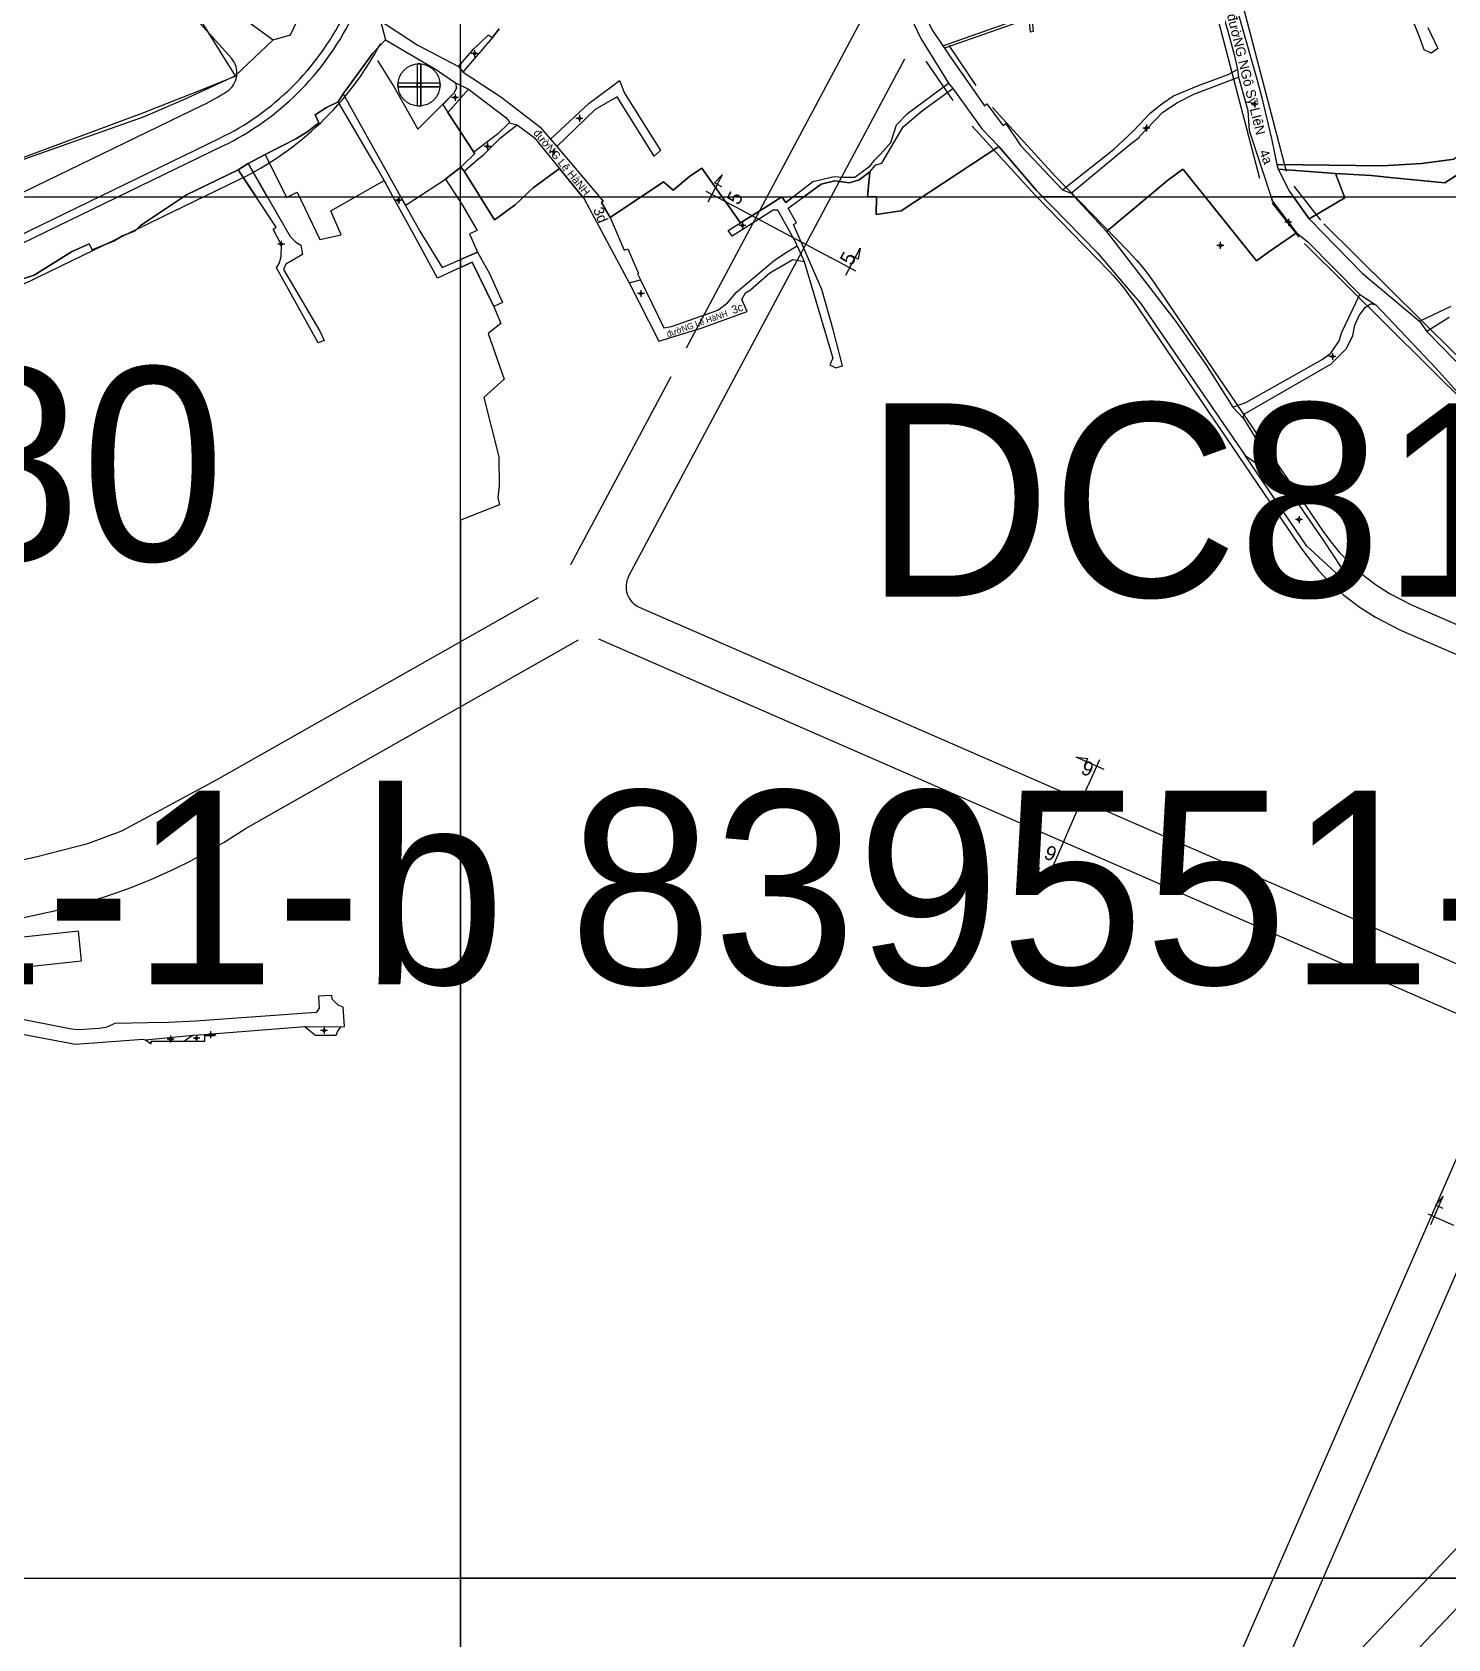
# Model space of a CAD drawing. Extents: x 548357 to 553070, y 1834500 to 1842500.
# Drawn here: x 551845 to 552357, y 1838478 to 1839060 of the extents above; entities that cross this region are included whole.
import ezdxf

# ---------------------------------------------------------------- set-up
doc = ezdxf.new("R2010")
doc.units = 0
for name, color, linetype in [('Level 10', 7, 'Continuous'), ('Level 11', 7, 'Continuous'), ('Level 13', 7, 'Continuous'), ('Level 2', 7, 'Continuous'), ('Level 20', 7, 'Continuous'), ('Level 30', 7, 'Continuous'), ('Level 4', 7, 'Continuous'), ('Level 52', 7, 'Continuous'), ('Level 55', 7, 'Continuous'), ('Level 61', 7, 'Continuous'), ('Level 62', 7, 'Continuous'), ('Level 7', 7, 'Continuous')]:
    doc.layers.add(name, color=color, linetype=linetype)

msp = doc.modelspace()

# ---------------------------------------------------------------- linework, layer by layer
at = {"layer": 'Level 10'}
for p, q in [((551971.01, 1839063.67), (551972.82, 1839056.82)), ((551918.36, 1839043.79), (551932.1, 1839056.82)), ((552174.6, 1839054.65), (552175.16, 1839053.82)), ((551999.19, 1839047.17), (552000.92, 1839045.1)), ((552281.26, 1839046.07), (552281.63, 1839043.28)), ((551955.71, 1839034.38), (551957.45, 1839037.28)), ((551998.18, 1839041.23), (552002.85, 1839039)), ((552176.56, 1839041.13), (552178.17, 1839039.24)), ((552017.58, 1839026.78), (552020.53, 1839026.09)), ((552032.58, 1839020.91), (552034.85, 1839018.24)), ((551919.53, 1839009.77), (551923.05, 1839012.03)), ((552295.45, 1839011.74), (552295.96, 1839010.02)), ((552217.84, 1839002.56), (552221, 1839001.31)), ((552293.88, 1838998.43), (552302.55, 1838987)), ((552121.81, 1838982.21), (552124.39, 1838976.57)), ((552061.04, 1838968.83), (552065.12, 1838969.94)), ((552325.53, 1838964.63), (552331.33, 1838960.86)), ((552347.12, 1838954.95), (552349.79, 1838951.28)), ((552279.54, 1838923.85), (552283.37, 1838919.78)), ((552283.95, 1838906.4), (552297.45, 1838897.05)), ((551911.55, 1838697.18), (551943.65, 1838699.64)), ((551943.65, 1838699.64), (551956.8, 1838699.59)), ((551885.92, 1838694.91), (551903.06, 1838696.55)), ((551903.06, 1838696.55), (551907.11, 1838696.8)), ((551907.11, 1838696.8), (551911.55, 1838697.18)), ((551907.11, 1838696.8), (551907.73, 1838696.38))]:
    msp.add_line(p, q, dxfattribs=at)
for points in [[(551932.1, 1839056.82), (551938.47, 1839058.67), (551943.85, 1839069.99), (551943.15, 1839070.48), (551945.15, 1839073.25), (551945.16, 1839073.27), (551946.92, 1839075.95), (551950.1, 1839081.04), (551953.23, 1839087.46), (551957.35, 1839094.46), (551970.7, 1839123.21), (551978.15, 1839138.73), (551990.52, 1839166.73), (552000.84, 1839183.23), (552003.59, 1839189.74), (552027.54, 1839227.93), (552036.84, 1839246.5)], [(552116.64, 1839171.1), (552121.42, 1839162.51), (552122.29, 1839161.31), (552128.13, 1839148.03), (552133.33, 1839133.57), (552135.58, 1839126.65), (552136.38, 1839120.13), (552141.77, 1839111.22), (552146.33, 1839100.04), (552150.48, 1839091.34), (552153.2, 1839085.17), (552156.93, 1839076.51), (552162.57, 1839065.66), (552166.54, 1839057.36), (552176.56, 1839041.13)], [(552134.2, 1839151.2), (552140.21, 1839133.16), (552145.27, 1839118.31), (552164.74, 1839073.13), (552170.55, 1839060.61), (552174.6, 1839054.65)], [(551858.76, 1839144.88), (551860.09, 1839142.29), (551864.86, 1839135.28), (551869.95, 1839126.96), (551887, 1839103.46), (551895.11, 1839092.9), (551904.28, 1839081.69), (551908.57, 1839077.23), (551920.69, 1839065.17), (551932.1, 1839056.82)], [(551853.45, 1839139.49), (551864.55, 1839123.56), (551877.21, 1839105.07), (551882.26, 1839097.03), (551888.35, 1839088.42), (551891.31, 1839082.72), (551893.73, 1839083.35), (551918.36, 1839043.79)], [(552236.73, 1839119.25), (552244.67, 1839088.65), (552247.85, 1839087.83), (552247.59, 1839085.73), (552252.75, 1839084.79), (552260.58, 1839081.16), (552260.56, 1839080.94), (552264.83, 1839078.65), (552269.86, 1839074.94), (552273.09, 1839071.72), (552275.09, 1839068.01), (552276.37, 1839064.42), (552277.72, 1839060.02), (552280.14, 1839050.99), (552281.26, 1839046.07)], [(552174.6, 1839054.65), (552205.69, 1839065.59), (552204.93, 1839073.97), (552205.9, 1839074.32), (552207.22, 1839059.79), (552206.24, 1839059.55), (552205.78, 1839064.59), (552175.16, 1839053.82)], [(552281.69, 1839065.48), (552288.37, 1839042.17), (552290.03, 1839035.78), (552293.48, 1839021.16), (552295.45, 1839011.74)], [(551971.01, 1839063.67), (551971.01, 1839063.67), (551984.26, 1839054.99), (551999.19, 1839047.17)], [(552350.17, 1839061.33), (552353.79, 1839053.72), (552351.28, 1839052), (552348.79, 1839053.26), (552346.97, 1839058.3), (552344.89, 1839063.18)], [(551957.45, 1839037.28), (551968.22, 1839052.05), (551972.82, 1839056.82)], [(551972.82, 1839056.82), (551990.87, 1839046.19), (551998.18, 1839041.23)], [(551999.19, 1839047.17), (552004.81, 1839053.58), (552010, 1839058.52), (552011.59, 1839057.68), (552001.25, 1839045.69), (552000.92, 1839045.1)], [(552175.16, 1839053.82), (552177.36, 1839050.59), (552189.59, 1839032.94), (552190.46, 1839033.69), (552196.07, 1839026.14), (552196.4, 1839025.83), (552197.38, 1839026.55), (552202.75, 1839018.5), (552217.84, 1839002.56)], [(551757.47, 1838983.15), (551807.01, 1839001.29), (551885.27, 1839028.91), (551899.87, 1839035.25), (551918.36, 1839043.79)], [(552000.92, 1839045.1), (552014.5, 1839036.16), (552028.67, 1839025.28), (552032.58, 1839020.91)], [(552032.58, 1839020.91), (552046.56, 1839033.9), (552054.97, 1839040.23), (552057.46, 1839042.06), (552059.32, 1839037.55), (552072.31, 1839016.78), (552070.09, 1839014.69), (552056.64, 1839036.17), (552048.73, 1839031.6), (552034.85, 1839018.24)], [(552217.84, 1839002.56), (552236.31, 1839017.12), (552243.51, 1839023.77), (552249.76, 1839030.41), (552253.86, 1839033.67), (552258.03, 1839036.58), (552267.13, 1839040.25), (552277.86, 1839044.33), (552281.26, 1839046.07)], [(552221, 1839001.31), (552242.28, 1839018.89), (552245.74, 1839021.57), (552245.58, 1839021.73), (552254.23, 1839030.61), (552259.5, 1839034.17), (552265.39, 1839037.14), (552281.63, 1839043.28)], [(552281.63, 1839043.28), (552284.97, 1839031.23), (552285.44, 1839023.98), (552293.88, 1838998.43)], [(551957.45, 1839037.28), (551985.29, 1838987.53), (551993.28, 1838974.42), (552006.14, 1838979.93), (552010.47, 1838972.24), (552015.12, 1838961.75), (552012.02, 1838960.26), (552004.21, 1838976.29), (551997.28, 1838973.2), (551991.59, 1838970.51), (551983.19, 1838986.1), (551977.51, 1838996.34), (551972.29, 1839005.96), (551969.82, 1839010.37), (551955.71, 1839034.38)], [(551998.18, 1839041.23), (551998.56, 1839039.39), (551997.69, 1839037.64), (551993.53, 1839033.45), (551995.37, 1839030.47), (552002.85, 1839039)], [(552002.85, 1839039), (552016.35, 1839028.7), (552017.54, 1839027.31), (552017.58, 1839026.78)], [(552121.81, 1838982.21), (552121.33, 1838983.45), (552114.86, 1838995.21), (552113.1, 1838995.15), (552098.3, 1838985.81), (552096.87, 1838987.81), (552110.26, 1838996.17), (552116.27, 1839000.03), (552117.68, 1838997.95), (552127.48, 1839005.57), (552135.22, 1839007.35), (552138.38, 1839007.15), (552142.74, 1839007.08), (552148.27, 1839011.25), (552149.88, 1839013.37), (552151.97, 1839015.47), (552155.75, 1839019.71), (552157.77, 1839026.06), (552161.75, 1839030.11), (552176.56, 1839041.13)], [(552124.39, 1838976.57), (552134.75, 1838941.61), (552133.7, 1838939.22), (552135.81, 1838938.07), (552138.18, 1838938.84), (552134.99, 1838951.46), (552130.73, 1838966.47), (552120.53, 1838989.97), (552121.63, 1838990.57), (552118.61, 1838995.84), (552130.49, 1839004.59), (552135.44, 1839005.81), (552140.71, 1839005.05), (552144.27, 1839006.18), (552148.12, 1839009.04), (552150.36, 1839011.56), (552152.49, 1839012.19), (552160.22, 1839025.37), (552167.21, 1839031.28), (552178.17, 1839039.24)], [(552178.17, 1839039.24), (552188.77, 1839024.55), (552194.78, 1839018.17), (552208.43, 1839002.24), (552230.37, 1838979.88), (552242.69, 1838965.38), (552246.08, 1838961.45), (552283.95, 1838906.4)], [(551923.05, 1839012.03), (551929.21, 1839015.34), (551940.54, 1839021.1), (551944.71, 1839023.68), (551948.67, 1839026.77), (551947.35, 1839029.73), (551951.49, 1839032.37), (551955.71, 1839034.38)], [(552017.58, 1839026.78), (552013.32, 1839022.71), (552004.76, 1839016.17), (552005.16, 1839015.73), (552000.64, 1839011.3), (552000.05, 1839010.76), (552001.27, 1839009.33), (552006, 1839013.43), (552008.3, 1839015.16), (552014.42, 1839021.3), (552020.53, 1839026.09)], [(552020.53, 1839026.09), (552026.67, 1839021.51), (552044.67, 1838999.31), (552061.04, 1838968.83)], [(552034.85, 1839018.24), (552051.56, 1838998.38), (552050.96, 1838997.98), (552054.16, 1838992.54), (552059.17, 1838980.64), (552060.5, 1838981.23), (552064.36, 1838972.29), (552064.02, 1838972.17), (552065.12, 1838969.94)], [(552295.45, 1839011.74), (552333.6, 1839011.27), (552348, 1839012.1), (552359.68, 1839013.59)], [(552372.94, 1839015.75), (552356.21, 1839005.02), (552337.73, 1839006.87), (552329.66, 1839007.68), (552316.74, 1839008.49), (552295.96, 1839010.02)], [(551774.75, 1838953.06), (551781.29, 1838952.85), (551785.91, 1838953.51), (551790.8, 1838954.3), (551795.95, 1838955.07), (551802.37, 1838956.64), (551802.38, 1838956.58), (551812.89, 1838958.48), (551817.78, 1838960.78), (551831.41, 1838967.03), (551845.68, 1838971.65), (551859.14, 1838980.05), (551865.59, 1838982.99), (551866.6, 1838980.8), (551874.31, 1838983.94), (551877.63, 1838985.86), (551882.18, 1838987.68), (551884.18, 1838989.66), (551900.74, 1839000.77), (551919.53, 1839009.77)], [(551923.05, 1839012.03), (551938.35, 1838985.63), (551940.31, 1838983.54), (551942.16, 1838982.56), (551942.77, 1838979.12), (551936.71, 1838975.65), (551935.83, 1838973.74), (551948.98, 1838951.34), (551950.58, 1838947.99), (551948.49, 1838947.21), (551933.33, 1838974.27), (551934.42, 1838976.16), (551935.02, 1838978.46), (551935.18, 1838982.53), (551932.11, 1838988.32), (551933.2, 1838988.98), (551919.53, 1839009.77)], [(552295.96, 1839010.02), (552300.04, 1839001.92), (552307.21, 1838992.01), (552326.3, 1838972.42), (552347.12, 1838954.95)], [(552221, 1839001.31), (552233.81, 1838987.44), (552258.9, 1838954.88), (552269.72, 1838939.35), (552279.54, 1838923.85)], [(552302.55, 1838987), (552302.56, 1838987), (552293.88, 1838998.43)], [(552302.55, 1838987), (552306.72, 1838983.69), (552325.53, 1838964.63)], [(552065.12, 1838969.94), (552073.62, 1838952.61), (552076.35, 1838953.03), (552093.12, 1838958.92), (552096.57, 1838961.59), (552099.89, 1838965.52), (552113.67, 1838977.06), (552118.16, 1838980.15), (552121.81, 1838982.21)], [(552061.04, 1838968.83), (552071.72, 1838947.8), (552087.08, 1838952.44), (552103.74, 1838958.54), (552101.83, 1838962.82), (552103.14, 1838965.3), (552104.91, 1838966.29), (552111.99, 1838972.45), (552117.41, 1838975.58), (552120.2, 1838977.28), (552124.39, 1838976.57)], [(552279.54, 1838923.85), (552284.21, 1838925.51), (552311.85, 1838941.07), (552314.95, 1838943.38), (552318.03, 1838947.92), (552318.96, 1838951.07), (552325.53, 1838964.63)], [(552283.37, 1838919.78), (552283.33, 1838920.19), (552283.36, 1838920.54), (552283.59, 1838921.05), (552284.03, 1838921.6), (552315.04, 1838939.47), (552320.72, 1838945.12), (552322.96, 1838949.83), (552323.64, 1838953.55), (552325.2, 1838957.03), (552327.49, 1838960.08), (552329.37, 1838961.31), (552329.9, 1838961.25), (552331.33, 1838960.86)], [(552331.33, 1838960.86), (552353.12, 1838937.88), (552365.13, 1838924.55), (552365.82, 1838925.3), (552392.4, 1838902.53), (552413.06, 1838888.73), (552430.66, 1838884.08), (552447.07, 1838881.25)], [(552347.12, 1838954.95), (552358.51, 1838960.44)], [(552357.81, 1838956.33), (552349.79, 1838951.28)], [(552349.79, 1838951.28), (552360.05, 1838940.76), (552366.47, 1838934.39), (552389.32, 1838914.81), (552394.17, 1838911.01), (552402.82, 1838905.25), (552406.96, 1838901.92), (552413.05, 1838897.2), (552423.37, 1838892.96), (552433.56, 1838890.75), (552448.41, 1838887.62)], [(552283.37, 1838919.78), (552297.32, 1838897.23), (552297.45, 1838897.05)], [(552297.45, 1838897.05), (552312.17, 1838875.67), (552321.98, 1838860.89), (552321.3, 1838859.24), (552316.63, 1838864.06), (552307.58, 1838872.46), (552306.37, 1838873.51), (552292.25, 1838894.34), (552283.95, 1838906.4)], [(551815.45, 1838718.44), (551862.77, 1838723.49), (551861.7, 1838734.14), (551749.01, 1838721.95)], [(551750.04, 1838711.22), (551808.64, 1838717.67), (551809.09, 1838717.43), (551809.75, 1838716.65), (551817.68, 1838701.41), (551860.61, 1838693.28), (551884.95, 1838695.05), (551885.92, 1838694.91)], [(551956.8, 1838699.59), (551957.91, 1838699.67), (551957.43, 1838706.65), (551955.69, 1838707.44), (551953.47, 1838709.62), (551953.38, 1838710.91), (551948.54, 1838710.65), (551948.84, 1838706.33), (551947.68, 1838704.73), (551904.07, 1838701.58), (551894.27, 1838701.19), (551886.94, 1838700.96), (551874.82, 1838700.78), (551871.62, 1838699.38), (551869.18, 1838698.94), (551861.69, 1838698.44), (551859.13, 1838698.67), (551823.98, 1838705.63)], [(551943.65, 1838699.64), (551947.13, 1838696.84), (551947.36, 1838696.6), (551954.99, 1838696.6), (551955.54, 1838698.07), (551956.8, 1838699.59)], [(551885.92, 1838694.91), (551887.96, 1838693.44), (551887.96, 1838694.41), (551899.88, 1838694.41)], [(551899.88, 1838694.41), (551901.38, 1838695.51), (551903.06, 1838696.55)], [(551899.88, 1838694.41), (551907.36, 1838694.41), (551907.36, 1838696.38), (551907.73, 1838696.38)], [(551907.73, 1838696.38), (551910.99, 1838696.38), (551911.55, 1838697.18)]]:
    msp.add_lwpolyline(points, dxfattribs=at)
at = {"layer": 'Level 11'}
for p, q in [((552004.42, 1839051.86), (552003.79, 1839051.86)), ((552005.04, 1839052.48), (552004.42, 1839051.86)), ((552004.42, 1839051.86), (552005.04, 1839051.23)), ((552005.04, 1839053.11), (552005.04, 1839052.48)), ((552005.67, 1839051.86), (552005.04, 1839052.48)), ((552005.04, 1839051.23), (552005.67, 1839051.86)), ((552005.04, 1839051.23), (552005.04, 1839050.61)), ((552006.29, 1839051.86), (552005.67, 1839051.86)), ((551997.37, 1839035.97), (551996.75, 1839035.97)), ((551998, 1839036.59), (551997.37, 1839035.97)), ((551997.37, 1839035.97), (551998, 1839035.34)), ((551998, 1839037.22), (551998, 1839036.59)), ((551998.62, 1839035.97), (551998, 1839036.59)), ((551998, 1839035.34), (551998.62, 1839035.97)), ((551999.25, 1839035.97), (551998.62, 1839035.97)), ((551998, 1839035.34), (551998, 1839034.72)), ((552286.81, 1839033.57), (552286.19, 1839033.57)), ((552287.44, 1839034.2), (552286.81, 1839033.57)), ((552286.81, 1839033.57), (552287.44, 1839032.95)), ((552287.44, 1839034.82), (552287.44, 1839034.2)), ((552288.06, 1839033.57), (552287.44, 1839034.2)), ((552287.44, 1839032.95), (552288.06, 1839033.57)), ((552287.44, 1839032.95), (552287.44, 1839032.32)), ((552288.69, 1839033.57), (552288.06, 1839033.57)), ((552042.37, 1839028.38), (552041.75, 1839028.38)), ((552043, 1839029), (552042.37, 1839028.38)), ((552042.37, 1839028.38), (552043, 1839027.75)), ((552043, 1839029.62), (552043, 1839029)), ((552043.62, 1839028.38), (552043, 1839029)), ((552043, 1839027.75), (552043.62, 1839028.38)), ((552043, 1839027.75), (552043, 1839027.12)), ((552044.25, 1839028.38), (552043.62, 1839028.38)), ((552247.61, 1839024.9), (552246.98, 1839024.9)), ((552248.23, 1839025.53), (552247.61, 1839024.9)), ((552247.61, 1839024.9), (552248.23, 1839024.28)), ((552248.23, 1839026.15), (552248.23, 1839025.53)), ((552248.86, 1839024.9), (552248.23, 1839025.53)), ((552248.23, 1839024.28), (552248.86, 1839024.9)), ((552248.23, 1839024.28), (552248.23, 1839023.65)), ((552249.48, 1839024.9), (552248.86, 1839024.9)), ((552009.72, 1839018.9), (552009.09, 1839018.27)), ((552009.72, 1839019.52), (552009.72, 1839018.9)), ((552010.34, 1839018.27), (552009.72, 1839018.9)), ((552009.09, 1839018.27), (552008.47, 1839018.27)), ((552009.09, 1839018.27), (552009.72, 1839017.65)), ((552009.72, 1839017.65), (552010.34, 1839018.27)), ((552009.72, 1839017.65), (552009.72, 1839017.02)), ((552010.97, 1839018.27), (552010.34, 1839018.27)), ((552033.1, 1839016.25), (552032.48, 1839016.25)), ((552033.73, 1839016.87), (552033.1, 1839016.25)), ((552033.1, 1839016.25), (552033.73, 1839015.62)), ((552033.73, 1839017.5), (552033.73, 1839016.87)), ((552034.35, 1839016.25), (552033.73, 1839016.87)), ((552033.73, 1839015.62), (552034.35, 1839016.25)), ((552033.73, 1839015.62), (552033.73, 1839015)), ((552034.98, 1839016.25), (552034.35, 1839016.25)), ((551976.97, 1838998.77), (551976.35, 1838998.77)), ((551977.6, 1838999.39), (551976.97, 1838998.77)), ((551976.97, 1838998.77), (551977.6, 1838998.14)), ((551977.6, 1839000.02), (551977.6, 1838999.39)), ((551978.22, 1838998.77), (551977.6, 1838999.39)), ((551977.6, 1838998.14), (551978.22, 1838998.77)), ((551977.6, 1838998.14), (551977.6, 1838997.52)), ((551978.85, 1838998.77), (551978.22, 1838998.77)), ((552101.4, 1838989.6), (552100.77, 1838989.6)), ((552102.02, 1838990.23), (552101.4, 1838989.6)), ((552101.4, 1838989.6), (552102.02, 1838988.98)), ((552102.02, 1838990.85), (552102.02, 1838990.23)), ((552102.65, 1838989.6), (552102.02, 1838990.23)), ((552102.02, 1838988.98), (552102.65, 1838989.6)), ((552103.27, 1838989.6), (552102.65, 1838989.6)), ((552299.04, 1838990.81), (552298.41, 1838990.81)), ((552299.66, 1838991.44), (552299.04, 1838990.81)), ((552299.04, 1838990.81), (552299.66, 1838990.19)), ((552299.66, 1838992.06), (552299.66, 1838991.44)), ((552300.29, 1838990.81), (552299.66, 1838991.44)), ((552299.66, 1838990.19), (552300.29, 1838990.81)), ((552299.66, 1838990.19), (552299.66, 1838989.56)), ((552300.91, 1838990.81), (552300.29, 1838990.81)), ((551935.06, 1838984.1), (551935.06, 1838983.48)), ((552102.02, 1838988.98), (552102.02, 1838988.35)), ((552275, 1838983.66), (552275, 1838983.04)), ((551934.43, 1838982.85), (551933.81, 1838982.85)), ((551935.06, 1838983.48), (551934.43, 1838982.85)), ((551934.43, 1838982.85), (551935.06, 1838982.23)), ((551935.68, 1838982.85), (551935.06, 1838983.48)), ((551935.06, 1838982.23), (551935.68, 1838982.85)), ((551935.06, 1838982.23), (551935.06, 1838981.6)), ((551936.31, 1838982.85), (551935.68, 1838982.85)), ((552274.38, 1838982.41), (552273.75, 1838982.41)), ((552275, 1838983.04), (552274.38, 1838982.41)), ((552274.38, 1838982.41), (552275, 1838981.79)), ((552275.63, 1838982.41), (552275, 1838983.04)), ((552275, 1838981.79), (552275.63, 1838982.41)), ((552275, 1838981.79), (552275, 1838981.16)), ((552276.25, 1838982.41), (552275.63, 1838982.41)), ((552065.26, 1838966.26), (552065.26, 1838965.63)), ((552064.63, 1838965.01), (552064.01, 1838965.01)), ((552065.26, 1838965.63), (552064.63, 1838965.01)), ((552064.63, 1838965.01), (552065.26, 1838964.38)), ((552065.88, 1838965.01), (552065.26, 1838965.63)), ((552065.26, 1838964.38), (552065.88, 1838965.01)), ((552065.26, 1838964.38), (552065.26, 1838963.76)), ((552066.51, 1838965.01), (552065.88, 1838965.01)), ((552315.58, 1838942.83), (552314.96, 1838942.21)), ((552315.58, 1838943.46), (552315.58, 1838942.83)), ((552316.21, 1838942.21), (552315.58, 1838942.83)), ((552314.96, 1838942.21), (552314.33, 1838942.21)), ((552314.96, 1838942.21), (552315.58, 1838941.58)), ((552315.58, 1838941.58), (552316.21, 1838942.21)), ((552315.58, 1838941.58), (552315.58, 1838940.96)), ((552316.83, 1838942.21), (552316.21, 1838942.21)), ((552302.85, 1838883.18), (552302.23, 1838883.18)), ((552303.48, 1838883.81), (552302.85, 1838883.18)), ((552302.85, 1838883.18), (552303.48, 1838882.56)), ((552303.48, 1838884.43), (552303.48, 1838883.81)), ((552304.1, 1838883.18), (552303.48, 1838883.81)), ((552303.48, 1838882.56), (552304.1, 1838883.18)), ((552303.48, 1838882.56), (552303.48, 1838881.93)), ((552304.73, 1838883.18), (552304.1, 1838883.18)), ((551950.58, 1838698.87), (551949.95, 1838698.24)), ((551950.58, 1838699.49), (551950.58, 1838698.87)), ((551951.2, 1838698.24), (551950.58, 1838698.87)), ((551894.4, 1838695.13), (551893.78, 1838695.13)), ((551895.03, 1838695.75), (551894.4, 1838695.13)), ((551894.4, 1838695.13), (551895.03, 1838694.5)), ((551895.03, 1838696.38), (551895.03, 1838695.75)), ((551895.65, 1838695.13), (551895.03, 1838695.75)), ((551895.03, 1838694.5), (551895.65, 1838695.13)), ((551895.03, 1838694.5), (551895.03, 1838693.88)), ((551896.28, 1838695.13), (551895.65, 1838695.13)), ((551903.76, 1838695.44), (551903.13, 1838695.44)), ((551904.38, 1838696.06), (551903.76, 1838695.44)), ((551903.76, 1838695.44), (551904.38, 1838694.81)), ((551904.38, 1838696.69), (551904.38, 1838696.06)), ((551905.01, 1838695.44), (551904.38, 1838696.06)), ((551904.38, 1838694.81), (551905.01, 1838695.44)), ((551904.38, 1838694.81), (551904.38, 1838694.19)), ((551905.63, 1838695.44), (551905.01, 1838695.44)), ((551908.89, 1838696.71), (551908.26, 1838696.71)), ((551909.51, 1838697.34), (551908.89, 1838696.71)), ((551908.89, 1838696.71), (551909.51, 1838696.09)), ((551909.51, 1838697.96), (551909.51, 1838697.34)), ((551910.14, 1838696.71), (551909.51, 1838697.34)), ((551909.51, 1838696.09), (551910.14, 1838696.71)), ((551909.51, 1838696.09), (551909.51, 1838695.46)), ((551910.76, 1838696.71), (551910.14, 1838696.71)), ((551949.95, 1838698.24), (551949.33, 1838698.24)), ((551949.95, 1838698.24), (551950.58, 1838697.62)), ((551950.58, 1838697.62), (551951.2, 1838698.24)), ((551950.58, 1838697.62), (551950.58, 1838696.99)), ((551951.83, 1838698.24), (551951.2, 1838698.24))]:
    msp.add_line(p, q, dxfattribs=at)
for centre in [(552005.04, 1839051.86), (551997.99, 1839035.97), (552287.44, 1839033.57), (552043, 1839028.38), (552248.23, 1839024.9), (552009.72, 1839018.27), (552033.73, 1839016.25), (551977.6, 1838998.77), (552102.02, 1838989.6), (552299.66, 1838990.81), (551935.06, 1838982.85), (552275, 1838982.41), (552065.26, 1838965.01), (552315.58, 1838942.21), (552303.48, 1838883.18), (551895.02, 1838695.13), (551904.38, 1838695.44), (551909.51, 1838696.71), (551950.58, 1838698.24)]:
    msp.add_circle(centre, 0.15, dxfattribs=at)
at = {"layer": 'Level 13'}
for points in [[(552089.59, 1838998.23), (552094.83, 1839008.06)], [(552094.83, 1839008.06), (552091.89, 1839005.12), (552094.39, 1839003.78)], [(552088.79, 1839002.1), (552097.72, 1838997.34)], [(552097.72, 1838997.34), (552134.14, 1838977.89)], [(552143.08, 1838973.13), (552134.14, 1838977.89)], [(552139.41, 1838971.64), (552144.66, 1838981.46)], [(552144.66, 1838981.46), (552143.85, 1838977.38), (552141.35, 1838978.71)], [(552233.01, 1838792.73), (552222.81, 1838797.19)], [(552222.81, 1838797.19), (552226.94, 1838796.71), (552225.8, 1838794.11)], [(552231.24, 1838796.27), (552227.19, 1838786.99)], [(552215.88, 1838761.07), (552227.19, 1838786.99)], [(552215.62, 1838752.9), (552205.42, 1838757.36)], [(552205.42, 1838757.36), (552208.58, 1838754.65), (552209.71, 1838757.25)], [(552211.83, 1838751.8), (552215.88, 1838761.07)], [(552351.19, 1838628.02), (552355.65, 1838638.23)], [(552355.65, 1838638.23), (552352.94, 1838635.07), (552355.54, 1838633.93)], [(552350.09, 1838631.82), (552359.37, 1838627.77)]]:
    msp.add_lwpolyline(points, dxfattribs=at)
at = {"layer": 'Level 2'}
msp.add_line((552295.45, 1839011.74), (552295.96, 1839010.02), dxfattribs=at)
for points in [[(552373.59, 1839024.9), (552359.68, 1839013.59), (552348, 1839012.1), (552333.6, 1839011.27), (552295.45, 1839011.74)], [(552295.96, 1839010.02), (552316.74, 1839008.49), (552329.66, 1839007.68), (552337.73, 1839006.87), (552356.21, 1839005.02), (552372.94, 1839015.75)]]:
    msp.add_lwpolyline(points, dxfattribs=at)
at = {"layer": 'Level 20'}
for points in [[(551807.01, 1839001.29), (551885.27, 1839028.91), (551899.87, 1839035.25), (551918.36, 1839043.79), (551932.1, 1839056.82), (551938.47, 1839058.67), (551943.85, 1839069.99)], [(551971.01, 1839063.67), (551972.82, 1839056.82), (551968.22, 1839052.05), (551957.45, 1839037.28), (551955.71, 1839034.38), (551951.49, 1839032.37), (551947.35, 1839029.73), (551948.67, 1839026.77), (551944.71, 1839023.68), (551940.54, 1839021.1), (551929.21, 1839015.34), (551923.05, 1839012.03), (551919.53, 1839009.77), (551900.74, 1839000.77), (551884.18, 1838989.66), (551882.18, 1838987.68), (551877.63, 1838985.86), (551874.31, 1838983.94), (551866.6, 1838980.8), (551865.59, 1838982.99), (551859.14, 1838980.05), (551845.68, 1838971.65), (551831.41, 1838967.03)]]:
    msp.add_lwpolyline(points, dxfattribs=at)
at = {"layer": 'Level 30'}
for p, q in [((552279.84, 1838425.8), (553007.63, 1839193.61)), ((552262.19, 1838385.38), (553018.52, 1839183.3)), ((552081.77, 1838945.38), (552152.59, 1839078.07)), ((552273.77, 1839065.74), (552289.21, 1839006.8)), ((552283.44, 1839068.27), (552298.88, 1839009.33)), ((552176.7, 1839054.77), (552186.54, 1839040.3)), ((552060.83, 1838862.61), (552160.82, 1839049.95)), ((552168.43, 1839049.15), (552178.15, 1839034.86)), ((551833.92, 1838997.93), (551906.75, 1839033.26)), ((551839.81, 1838985.79), (551912.64, 1839021.12)), ((551841.12, 1838983.09), (551913.95, 1839018.42)), ((551847.01, 1838970.94), (551919.85, 1839006.27)), ((552301.6, 1839003.86), (552311.27, 1838991.58)), ((552293.75, 1838997.68), (552303.41, 1838985.39)), ((552039.89, 1838866.92), (552076.24, 1838935.02)), ((551911.64, 1838788.92), (552028.21, 1838854.94)), ((552064.68, 1838851.51), (552379.04, 1838714.27)), ((552344.23, 1838852.33), (552425.93, 1838816.67)), ((551922.4, 1838771.46), (552042.72, 1838839.6)), ((552049.86, 1838839.97), (552372.44, 1838699.15)), ((552340.23, 1838843.17), (552421.93, 1838807.51)), ((551761.45, 1838742.62), (551846.29, 1838761.09)), ((551743.46, 1838717.72), (551850.65, 1838741.06))]:
    msp.add_line(p, q, dxfattribs=at)
for points in [[(551853.71, 1839130.9), (551869.35, 1839107.62), (551889.7, 1839080.64), (551917.01, 1839050.15)], [(551969.88, 1839049.39), (551975.9, 1839039.75), (551984.47, 1839024.54), (551997.69, 1839037.64), (551998.56, 1839039.39), (551998.48, 1839039.76)], [(551762.76, 1838985.09), (551807.01, 1839001.29), (551823.27, 1839007.48), (551885.39, 1839030.57), (551907.07, 1839039.09), (551919, 1839043.97)], [(552192.57, 1839032.29), (552215.26, 1839007.46), (552241.93, 1838980.04)], [(552185.18, 1839025.55), (552207.98, 1839000.6), (552234.76, 1838973.07)], [(552279.84, 1838425.8), (552299.53, 1838470.9), (552475.85, 1838874.78), (552543.03, 1839028.67)], [(552312.51, 1838990.19), (552371.98, 1838931.33), (552393.83, 1838913.21), (552414.78, 1838898.37)], [(552241.93, 1838980.04), (552243.23, 1838978.68), (552244.82, 1838976.92), (552246.86, 1838974.52), (552249.41, 1838971.24), (552251.3, 1838968.56)], [(552305.47, 1838983.08), (552365.25, 1838923.91), (552387.74, 1838905.27), (552409, 1838890.21)], [(552234.76, 1838973.07), (552236.34, 1838971.4), (552238.05, 1838969.47), (552239.91, 1838967.2), (552243.02, 1838962.95)], [(552251.32, 1838968.53), (552280.78, 1838925.15), (552312.2, 1838878.91)], [(552243.05, 1838962.91), (552272.51, 1838919.54), (552303.93, 1838873.29)], [(552312.2, 1838878.91), (552314.97, 1838875.11), (552318.14, 1838871.29), (552321.39, 1838867.85), (552325.34, 1838864.2), (552331.21, 1838859.64), (552336.29, 1838856.38), (552344.26, 1838852.32)], [(552303.93, 1838873.29), (552306.66, 1838869.51), (552310.53, 1838864.79), (552314.79, 1838860.32), (552319.71, 1838855.87), (552325.61, 1838851.35), (552331.14, 1838847.81), (552340.23, 1838843.17)], [(551846.29, 1838761.09), (551865.05, 1838765.91), (551877.32, 1838770.55), (551911.64, 1838788.92)], [(551850.65, 1838741.06), (551851.99, 1838741.36), (551854.81, 1838741.98), (551859.07, 1838743.08), (551863.08, 1838744.16), (551865.08, 1838744.74), (551869.88, 1838746.21), (551870.42, 1838746.38), (551876.05, 1838748.29), (551876.65, 1838748.5), (551880.69, 1838749.99), (551888.49, 1838753.14), (551896.23, 1838756.63), (551902.32, 1838759.67), (551904.09, 1838760.57), (551906.13, 1838761.66), (551910.09, 1838763.87), (551910.6, 1838764.15), (551912.76, 1838765.41), (551914.39, 1838766.37), (551922.4, 1838771.46)], [(552246.47, 1838390.59), (552287.29, 1838484.1), (552376.57, 1838688.62)]]:
    msp.add_lwpolyline(points, dxfattribs=at)
for centre, radius, start, end in [((551869.65, 1839109.74), 98.5, 295.87849, 333.38711), ((551869.65, 1839109.74), 101.5, 295.87849, 333.38711), ((551869.65, 1839109.74), 115, 295.87849, 331.86764), ((551911.05, 1839044.82), 8, 302.52127, 41.85319), ((551869.65, 1839109.74), 85, 295.87849, 302.52127), ((551772.81, 1839123.89), 170, 279.64336, 295.87849), ((552067.88, 1838858.84), 8, 151.90907, 246.41583)]:
    msp.add_arc(centre, radius, start, end, dxfattribs=at)
at = {"layer": 'Level 52'}
for p, q in [((552011.59, 1839057.68), (552014.01, 1839060.77)), ((552014.01, 1839060.77), (552011.59, 1839057.68)), ((552000, 1839048.09), (552004.81, 1839053.58)), ((552004.81, 1839053.58), (552000, 1839048.09)), ((552004.81, 1839053.58), (552010, 1839058.52)), ((552010, 1839058.52), (552004.81, 1839053.58)), ((552010, 1839058.52), (552011.59, 1839057.68)), ((552011.59, 1839057.68), (552010, 1839058.52)), ((551984.24, 1839048.13), (551984.24, 1839032.87)), ((551984.24, 1839048.1), (551984.24, 1839041.18)), ((551985.61, 1839048.13), (551985.61, 1839032.87)), ((551985.61, 1839041.18), (551985.61, 1839048.1)), ((552000, 1839035.75), (552000, 1839048.09)), ((552000, 1839048.09), (552000, 1839035.75)), ((551992.56, 1839041.18), (551977.3, 1839041.18)), ((551992.56, 1839039.81), (551977.3, 1839039.81)), ((551984.24, 1839041.18), (551977.33, 1839041.18)), ((551977.33, 1839039.81), (551984.24, 1839039.81)), ((551984.24, 1839041.18), (551985.61, 1839041.18)), ((551984.24, 1839039.81), (551984.24, 1839041.18)), ((551985.61, 1839041.18), (551984.24, 1839041.18)), ((551984.24, 1839041.18), (551984.24, 1839039.81)), ((551985.61, 1839039.81), (551984.24, 1839039.81)), ((551984.24, 1839039.81), (551984.24, 1839032.9)), ((551984.24, 1839039.81), (551985.61, 1839039.81)), ((551992.53, 1839041.18), (551985.61, 1839041.18)), ((551985.61, 1839041.18), (551985.61, 1839039.81)), ((551985.61, 1839039.81), (551985.61, 1839041.18)), ((551985.61, 1839032.9), (551985.61, 1839039.81)), ((551985.61, 1839039.81), (551992.53, 1839039.81)), ((551995.37, 1839030.47), (552000, 1839035.75)), ((552000, 1839035.75), (551995.37, 1839030.47)), ((552004.76, 1839016.17), (551995.37, 1839030.47)), ((551995.37, 1839030.47), (552004.76, 1839016.17)), ((551923.05, 1839012.03), (551929.21, 1839015.34)), ((552000.64, 1839011.3), (552005.16, 1839015.73)), ((552005.16, 1839015.73), (552004.76, 1839016.17)), ((552159.48, 1838994.98), (552194.78, 1839018.17)), ((552194.78, 1839018.17), (552159.48, 1838994.98)), ((552194.78, 1839018.17), (552208.43, 1839002.24)), ((552208.43, 1839002.24), (552194.78, 1839018.17)), ((552356.21, 1839005.02), (552372.94, 1839015.75)), ((552372.94, 1839015.75), (552356.21, 1839005.02)), ((551900.74, 1839000.77), (551919.53, 1839009.77)), ((551919.53, 1839009.77), (551925.95, 1839000)), ((551930.02, 1839000), (551923.05, 1839012.03)), ((551994.48, 1839006.38), (551995.26, 1839006.98)), ((551995.26, 1839006.98), (551994.48, 1839006.38)), ((551995.26, 1839006.98), (552000.05, 1839010.76)), ((552000.05, 1839010.76), (551995.26, 1839006.98)), ((552000.05, 1839010.76), (552000.64, 1839011.3)), ((552000.64, 1839011.3), (552000.05, 1839010.76)), ((552000.05, 1839010.76), (552001.27, 1839009.33)), ((552001.27, 1839009.33), (552000.05, 1839010.76)), ((552001.27, 1839009.33), (552012.3, 1838991.68)), ((552012.3, 1838991.68), (552001.27, 1839009.33)), ((552026.32, 1839003.29), (552035.85, 1839010.21)), ((552035.85, 1839010.21), (552026.32, 1839003.29)), ((552035.85, 1839010.21), (552044.11, 1839000)), ((552044.11, 1839000), (552035.85, 1839010.21)), ((552076.88, 1839002.46), (552082.88, 1839007.41)), ((552082.88, 1839007.41), (552076.88, 1839002.46)), ((552082.88, 1839007.41), (552087.36, 1839010.36)), ((552087.36, 1839010.36), (552082.88, 1839007.41)), ((552087.36, 1839010.36), (552101.36, 1838990.61)), ((552101.36, 1838990.61), (552087.36, 1839010.36)), ((552147.23, 1839000), (552148.12, 1839009.05)), ((552148.12, 1839009.04), (552147.23, 1839000)), ((552261.7, 1839009.76), (552288.12, 1838976.85)), ((552288.12, 1838976.85), (552261.7, 1839009.76)), ((552337.73, 1839006.87), (552356.21, 1839005.02)), ((552356.21, 1839005.02), (552337.73, 1839006.87)), ((551940.88, 1839001.67), (551949.02, 1838984.5)), ((551953.06, 1838994.95), (551972.29, 1839005.96)), ((551972.29, 1839005.96), (551975.52, 1839000)), ((551980.61, 1838997.37), (551994.48, 1839006.38)), ((551994.48, 1839006.38), (552000.75, 1838996.75)), ((552019.74, 1838997.1), (552026.32, 1839003.29)), ((552026.32, 1839003.29), (552019.74, 1838997.1)), ((552054.16, 1838992.54), (552073.45, 1839005.46)), ((552073.45, 1839005.46), (552054.16, 1838992.54)), ((552073.45, 1839005.46), (552076.88, 1839002.46)), ((552076.88, 1839002.46), (552073.45, 1839005.46)), ((552208.43, 1839002.24), (552210.63, 1839000)), ((552210.63, 1839000), (552208.43, 1839002.24)), ((552233.81, 1838987.44), (552255.84, 1839005.94)), ((552255.84, 1839005.94), (552233.81, 1838987.44)), ((551803.49, 1839000), (551899.59, 1839000)), ((551899.59, 1839000), (551900.74, 1839000.77)), ((551925.95, 1839000), (551930.02, 1839000)), ((551975.52, 1839000), (551978.32, 1839000)), ((551978.32, 1839000), (551980, 1838997)), ((551980, 1838997), (551980.61, 1838997.37)), ((552000.75, 1838996.75), (552006.04, 1838987.84)), ((552014.79, 1838993.46), (552017.27, 1838995.29)), ((552017.27, 1838995.29), (552014.79, 1838993.46)), ((552017.27, 1838995.29), (552019.74, 1838997.1)), ((552019.74, 1838997.1), (552017.27, 1838995.29)), ((552044.11, 1839000), (552050.2, 1839000)), ((552050.2, 1839000), (552044.11, 1839000)), ((552050.2, 1839000), (552051.56, 1838998.38)), ((552051.56, 1838998.38), (552050.2, 1839000)), ((552101.36, 1838990.61), (552110.26, 1838996.17)), ((552110.26, 1838996.17), (552101.36, 1838990.61)), ((552110.26, 1838996.17), (552116.27, 1839000.03)), ((552116.27, 1839000.03), (552110.26, 1838996.17)), ((552120.32, 1839000), (552124.26, 1839000)), ((552124.26, 1839000), (552120.32, 1839000)), ((552147.23, 1839000), (552150.56, 1839000)), ((552150.56, 1839000), (552147.23, 1839000)), ((552150.56, 1839000), (552150.42, 1838993.55)), ((552150.42, 1838993.55), (552150.56, 1839000)), ((552210.63, 1839000), (552222.21, 1839000)), ((552222.21, 1839000), (552210.63, 1839000)), ((552222.21, 1839000), (552225.05, 1838996.92)), ((552225.05, 1838996.92), (552222.21, 1839000)), ((552225.05, 1838996.92), (552233.81, 1838987.44)), ((552233.81, 1838987.44), (552225.05, 1838996.92)), ((552293.36, 1839000), (552301.43, 1839000)), ((552301.43, 1839000), (552293.36, 1839000)), ((552301.43, 1839000), (552307.21, 1838992.01)), ((552307.21, 1838992.01), (552301.43, 1839000)), ((551956.82, 1838986.28), (551953.06, 1838994.95)), ((552012.3, 1838991.68), (552014.79, 1838993.46)), ((552014.79, 1838993.46), (552012.3, 1838991.68)), ((552150.42, 1838993.55), (552159.48, 1838994.98)), ((552159.48, 1838994.98), (552150.42, 1838993.55)), ((551949.02, 1838984.5), (551956.82, 1838986.28)), ((552302.55, 1838987), (552292.61, 1838980.05)), ((552302.56, 1838987), (552302.55, 1838987)), ((552006.14, 1838979.93), (552000, 1838977.3)), ((552288.12, 1838976.85), (552292.61, 1838980.05)), ((552292.61, 1838980.05), (552288.12, 1838976.85)), ((552000, 1838977.3), (552000, 1838974.41)), ((552012.02, 1838960.26), (552012.01, 1838960.25)), ((552013.85, 1838905.83), (552013.95, 1838895.4)), ((552013.95, 1838895.4), (552013.44, 1838891.09)), ((552013.44, 1838891.09), (552014.03, 1838888.46)), ((552014.03, 1838888.46), (552000, 1838882.95)), ((552000, 1838882.95), (552000, 1838500)), ((552000, 1838500), (552485.67, 1838500))]:
    msp.add_line(p, q, dxfattribs=at)
for points in [[(551929.21, 1839015.34), (551936.92, 1838999.76), (551940.88, 1839001.67)], [(552004.76, 1839016.17), (552005.16, 1839015.73), (552000.64, 1839011.3)], [(552148.12, 1839009.05), (552144.27, 1839006.18), (552140.71, 1839005.05), (552135.44, 1839005.81)], [(552135.44, 1839005.81), (552140.71, 1839005.05), (552144.27, 1839006.18), (552148.12, 1839009.04)], [(552255.84, 1839005.94), (552261.45, 1839010.07), (552261.7, 1839009.76)], [(552261.7, 1839009.76), (552261.45, 1839010.07), (552255.84, 1839005.94)], [(552307.21, 1838992.01), (552320.08, 1838999.69), (552316.74, 1839008.49)], [(552316.74, 1839008.49), (552320.08, 1838999.69), (552307.21, 1838992.01)], [(552316.74, 1839008.49), (552329.66, 1839007.68), (552337.73, 1839006.87)], [(552337.73, 1839006.87), (552329.66, 1839007.68), (552316.74, 1839008.49)], [(552124.26, 1839000), (552130.49, 1839004.59), (552135.44, 1839005.81)], [(552135.44, 1839005.81), (552130.49, 1839004.59), (552124.26, 1839000)], [(552051.56, 1838998.38), (552050.96, 1838997.98), (552054.16, 1838992.54)], [(552054.16, 1838992.54), (552050.96, 1838997.98), (552051.56, 1838998.38)], [(552116.27, 1839000.03), (552117.68, 1838997.95), (552120.32, 1839000)], [(552120.32, 1839000), (552117.68, 1838997.95), (552116.27, 1839000.03)], [(552302.56, 1838987), (552293.88, 1838998.43), (552293.36, 1839000)], [(552293.36, 1839000), (552293.88, 1838998.43), (552302.56, 1838987)], [(552006.04, 1838987.84), (552003.26, 1838986.57), (552006.14, 1838979.93)], [(552292.61, 1838980.05), (552302.55, 1838987)], [(552000, 1838974.41), (552004.21, 1838976.29), (552012.02, 1838960.26)], [(552012.01, 1838960.25), (552014.59, 1838954.2), (552010.03, 1838950.52), (552015.77, 1838934), (552008.38, 1838927.41), (552013.85, 1838905.83)], [(552500, 1838500), (552000, 1838500)], [(552000, 1838500), (552000, 1838178.65)]]:
    msp.add_lwpolyline(points, dxfattribs=at)
msp.add_circle((551984.93, 1839040.5), 7.63, dxfattribs=at)
for start, end in [(84.83818, 95.16539), (174.83751, 185.16473), (354.83527, 5.16249), (264.83461, 275.16182)]:
    msp.add_arc((551984.93, 1839040.5), 7.63, start, end, dxfattribs=at)
at = {"layer": 'Level 61'}
for p, q in [((552000, 1835000), (552000, 1840500)), ((550000, 1839000), (553000, 1839000)), ((549500, 1838500), (553000, 1838500))]:
    msp.add_line(p, q, dxfattribs=at)

# ---------------------------------------------------------------- texts
at = {"layer": 'Level 13'}
for s, rotation, p in [('5', 61.90895, (552100.62, 1838996.68)), ('5', 61.90895, (552141.61, 1838974.8)), ('6', 156.41583, (552229.77, 1838794.64)), ('6', 156.41583, (552216.38, 1838763.99))]:
    msp.add_text(s, height=5.21, rotation=rotation, dxfattribs=at).set_placement(p)
at = {"layer": 'Level 4'}
for s, height, rotation, p in [('đườNG NGô Sỹ LIêN', 3.522, 283.71961, (552277.35, 1839065.81)), ('đườNG Lê HàNH', 2.8509, 309.3525, (552026.15, 1839023.04)), ('đườNG Lê HàNH', 2.2285, 19.52754, (552075.06, 1838949.12))]:
    msp.add_text(s, height=height, rotation=rotation, dxfattribs=at).set_placement(p)
at = {"layer": 'Level 55'}
for s, p in [('839551-1-b', (551537.44, 1838715)), ('839551-2-a', (552039.16, 1838715))]:
    msp.add_text(s, height=70, dxfattribs=at).set_placement(p)
at = {"layer": 'Level 62'}
for s, p in [('DC80', (551675.35, 1838868.31)), ('DC81', (552146.17, 1838855.25))]:
    msp.add_text(s, height=70, dxfattribs=at).set_placement(p)
at = {"layer": 'Level 7'}
for s, height, rotation, p in [('4a', 3.484, 292.23382, (552288.97, 1839016.24)), ('3d', 3.779, 292.12169, (552047.88, 1838995.34)), ('3c', 2.935, 19.21305, (552098.65, 1838957.54))]:
    msp.add_text(s, height=height, rotation=rotation, dxfattribs=at).set_placement(p)

doc.saveas('drawing.dxf')
